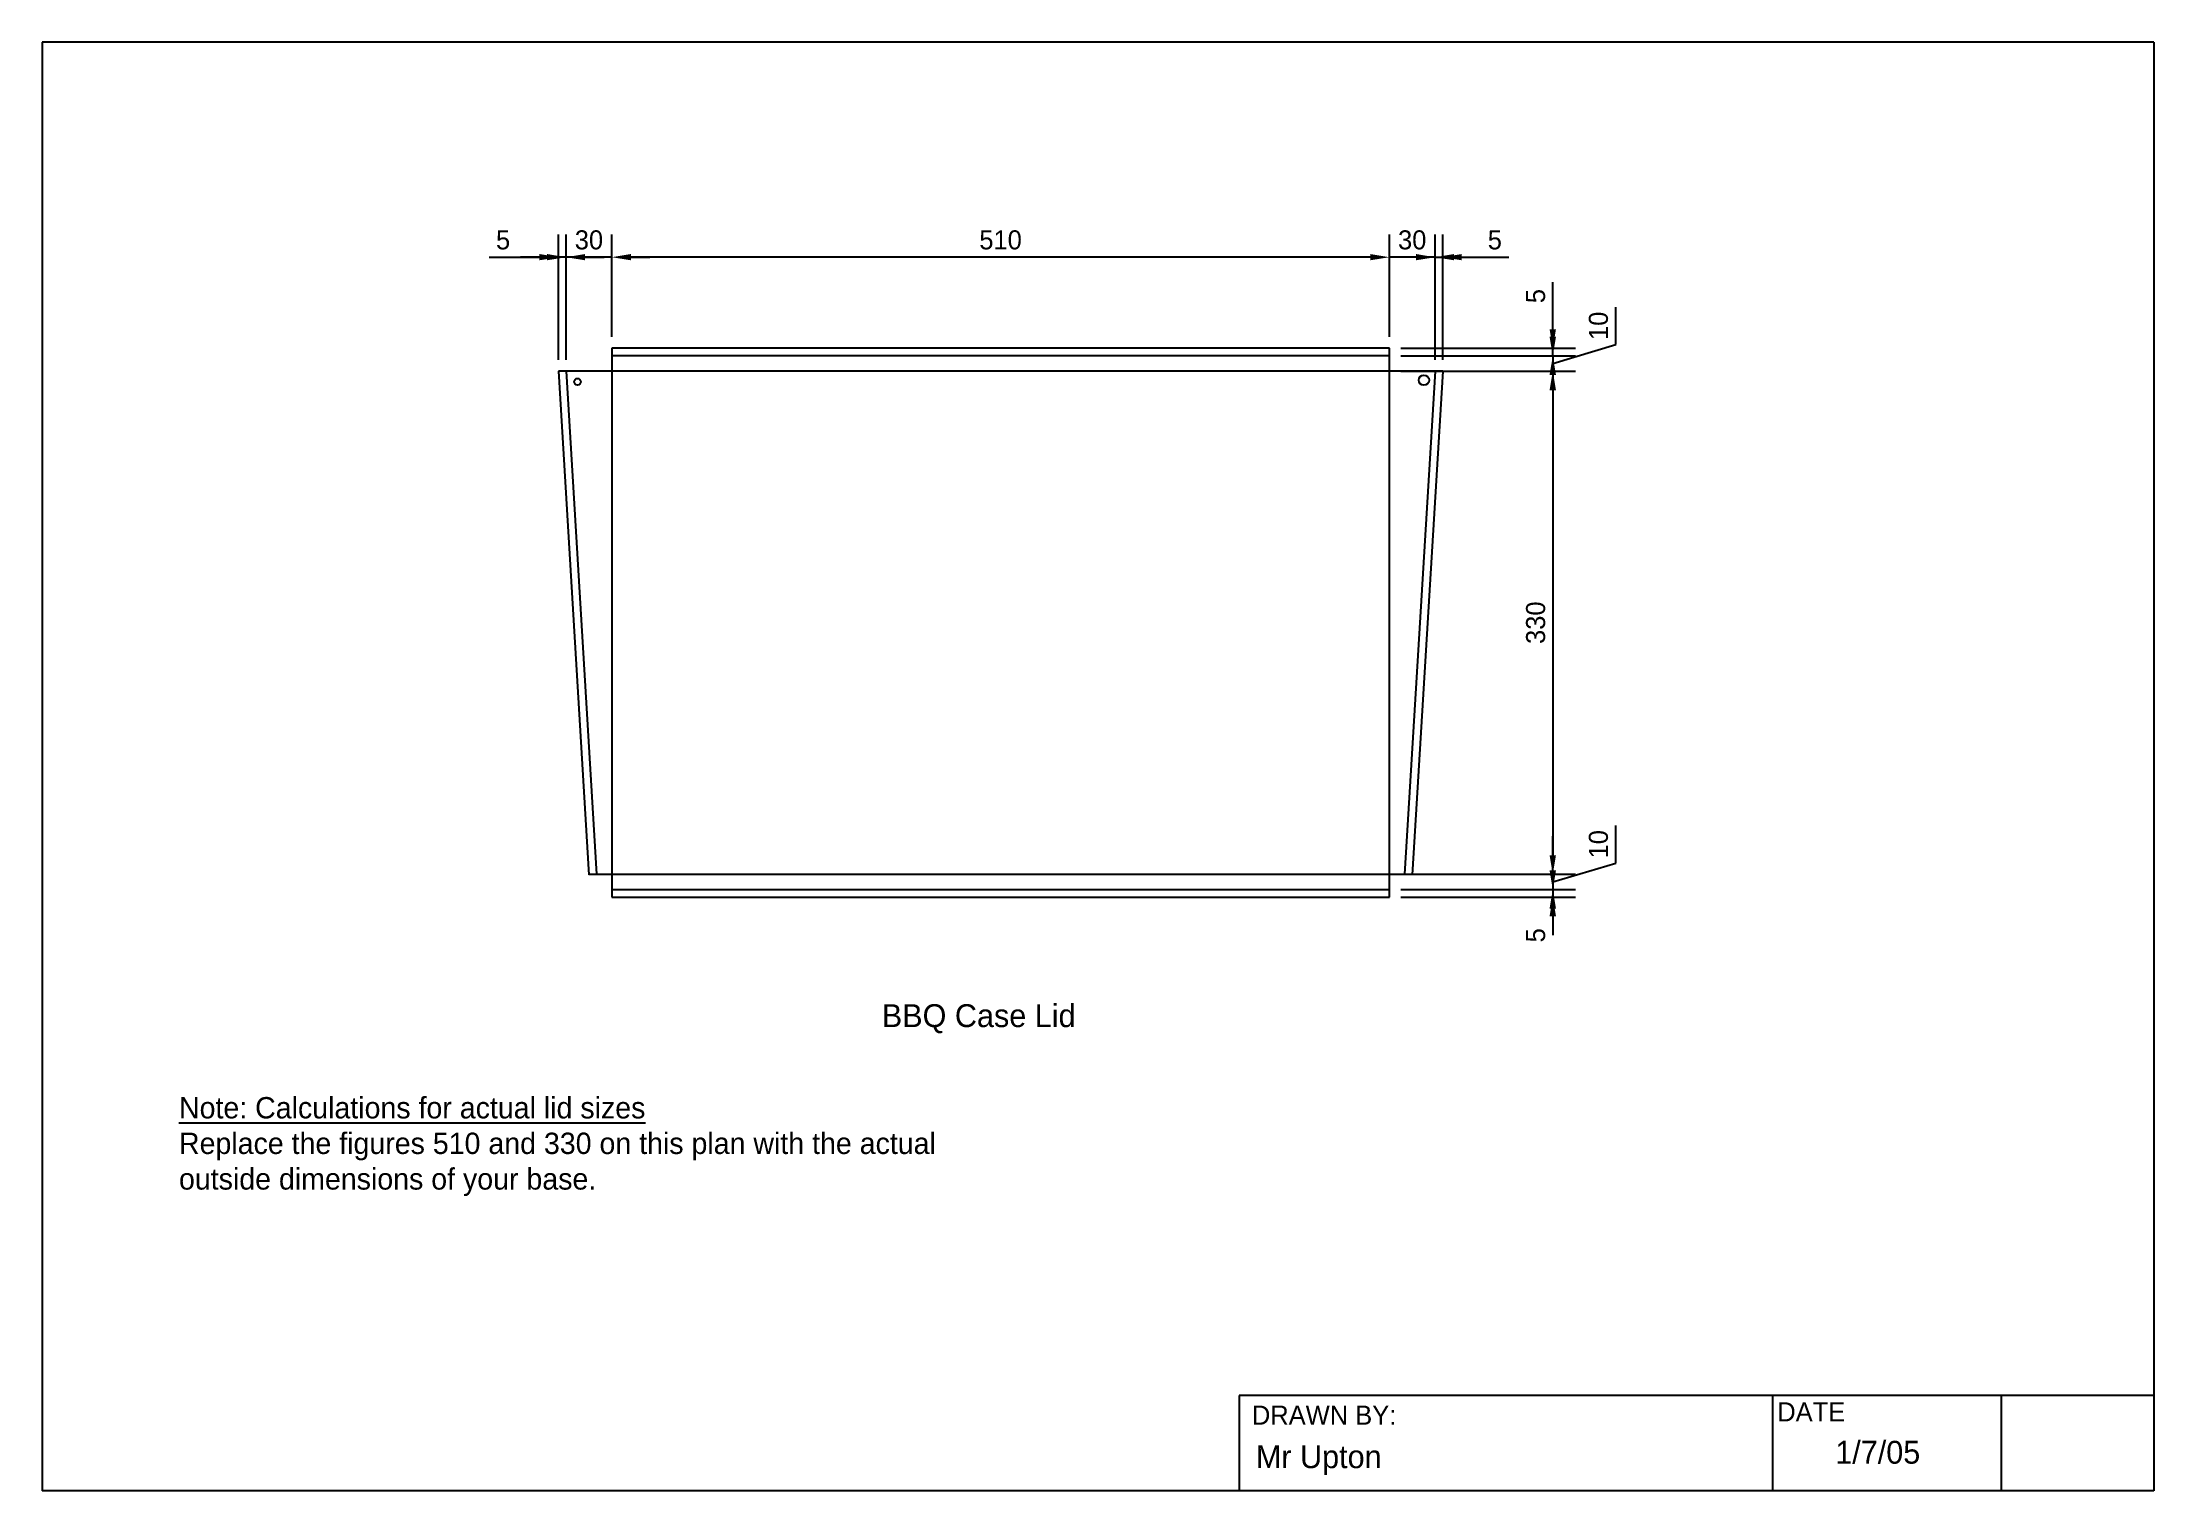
# Model space of a CAD drawing. Header units: millimetres. Extents: x 50 to 1435, y 50 to 1000.
import ezdxf
from ezdxf.enums import TextEntityAlignment as Align

# ---------------------------------------------------------------- set-up
doc = ezdxf.new("R2010")
doc.units = ezdxf.units.MM
doc.header["$LTSCALE"] = 5
for name, color, linetype in [('Border', 5, 'Continuous'), ('dims', 1, 'Continuous'), ('Outline', 3, 'Continuous')]:
    doc.layers.add(name, color=color, linetype=linetype)
doc.dimstyles.new('ISO-25', dxfattribs={"dimscale": 5, "dimtxt": 2.5, "dimasz": 2.5, "dimexe": 3, "dimexo": 1.5, "dimgap": 1, "dimtad": 1, "dimdec": 0, "dimtxsty": 'Standard', "dimcen": 2.5, "dimdle": 2, "dimclrd": 1, "dimclre": 1, "dimclrt": 2, "dimadec": 0, "dimazin": 0, "dimtfac": 1, "dimtdec": 0, "dimtmove": 0, "dimatfit": 3, "dimfxl": 1, "dimarcsym": 0})

# ---------------------------------------------------------------- blocks, each defined once
blk = doc.blocks.new('a41to1')
at = {"layer": 'Border'}
for p, q in [((287, 200), (10, 200)), ((10, 200), (10, 10)), ((287, 200), (287, 10)), ((287, 22.5), (167, 22.5)), ((167, 22.5), (167, 10)), ((237, 22.5), (237, 10)), ((267, 22.5), (267, 10)), ((287, 10), (10, 10))]:
    blk.add_line(p, q, dxfattribs=at)
at = {"layer": 'Border', "color": 1}
for s, p in [('DRAWN BY:', (168.69, 18.67)), ('DATE', (237.61, 19.1))]:
    blk.add_text(s, height=2.5, dxfattribs=at).set_placement(p)
at = {"layer": 'Border', "color": 3}
blk.add_attdef('DRAWN_BY', (169.21, 12.97), '', height=3, dxfattribs=at)
blk.add_attdef('DATE', text='', height=3, dxfattribs=at).set_placement((250.79, 13.55), align=Align.CENTER)
blk = doc.blocks.new('*D3')
at = {"layer": 'Defpoints', "color": 0, "transparency": 16777216}
for p in [(968.6, 859), (963.6, 784.3), (968.6, 784.3)]:
    blk.add_point(p, dxfattribs=at)
at = {"layer": 'Outline', "color": 1, "lineweight": -2, "transparency": 16777216}
for p, q in [((963.6, 791.8), (963.6, 874)), ((968.6, 791.8), (968.6, 874)), ((951.1, 859), (938.6, 859)), ((963.6, 859), (968.6, 859)), ((981.1, 859), (1012, 859))]:
    blk.add_line(p, q, dxfattribs=at)
at = {"layer": 'Outline', "color": 1, "transparency": 16777216}
for points in [[(951.1, 861.1), (951.1, 857), (963.6, 859)], [(981.1, 861.1), (981.1, 857), (968.6, 859)]]:
    blk.add_solid(points, dxfattribs=at)
at = {"layer": 'Outline', "color": 2, "transparency": 16777216, "insert": (1002.8, 870.3), "char_height": 12.5, "attachment_point": 5}
blk.add_mtext('5', dxfattribs=at)
blk = doc.blocks.new('*D4')
at = {"layer": 'Defpoints', "color": 0, "transparency": 16777216}
for p in [(933.6, 859), (933.6, 799.3), (963.6, 784.3)]:
    blk.add_point(p, dxfattribs=at)
at = {"layer": 'Outline', "color": 1, "lineweight": -2, "transparency": 16777216}
for p, q in [((933.6, 806.8), (933.6, 874)), ((963.6, 791.8), (963.6, 874)), ((921.1, 859), (908.6, 859)), ((963.6, 859), (933.6, 859)), ((976.1, 859), (988.6, 859))]:
    blk.add_line(p, q, dxfattribs=at)
at = {"layer": 'Outline', "color": 1, "transparency": 16777216}
for points in [[(921.1, 861.1), (921.1, 857), (933.6, 859)], [(976.1, 861.1), (976.1, 857), (963.6, 859)]]:
    blk.add_solid(points, dxfattribs=at)
at = {"layer": 'Outline', "color": 2, "transparency": 16777216, "insert": (948.6, 870.3), "char_height": 12.5, "attachment_point": 5}
blk.add_mtext('30', dxfattribs=at)
blk = doc.blocks.new('*D5')
at = {"layer": 'Defpoints', "color": 0, "transparency": 16777216}
for p in [(423.6, 859), (423.6, 799.3), (933.6, 799.3)]:
    blk.add_point(p, dxfattribs=at)
at = {"layer": 'Outline', "color": 1, "lineweight": -2, "transparency": 16777216}
for p, q in [((423.6, 806.8), (423.6, 874)), ((933.6, 806.8), (933.6, 874)), ((921.1, 859), (436.1, 859))]:
    blk.add_line(p, q, dxfattribs=at)
at = {"layer": 'Outline', "color": 1, "transparency": 16777216}
for points in [[(436.1, 861.1), (436.1, 857), (423.6, 859)], [(921.1, 861.1), (921.1, 857), (933.6, 859)]]:
    blk.add_solid(points, dxfattribs=at)
at = {"layer": 'Outline', "color": 2, "transparency": 16777216, "insert": (678.6, 870.3), "char_height": 12.5, "attachment_point": 5}
blk.add_mtext('510', dxfattribs=at)
blk = doc.blocks.new('*D6')
at = {"layer": 'Defpoints', "color": 0, "transparency": 16777216}
for p in [(393.6, 859), (423.6, 799.3), (393.6, 784.3)]:
    blk.add_point(p, dxfattribs=at)
at = {"layer": 'Outline', "color": 1, "lineweight": -2, "transparency": 16777216}
for p, q in [((393.6, 791.8), (393.6, 874)), ((423.6, 806.8), (423.6, 874)), ((381.1, 859), (368.6, 859)), ((423.6, 859), (393.6, 859)), ((436.1, 859), (448.6, 859))]:
    blk.add_line(p, q, dxfattribs=at)
at = {"layer": 'Outline', "color": 1, "transparency": 16777216}
for points in [[(381.1, 861.1), (381.1, 857), (393.6, 859)], [(436.1, 861.1), (436.1, 857), (423.6, 859)]]:
    blk.add_solid(points, dxfattribs=at)
at = {"layer": 'Outline', "color": 2, "transparency": 16777216, "insert": (408.6, 870.3), "char_height": 12.5, "attachment_point": 5}
blk.add_mtext('30', dxfattribs=at)
blk = doc.blocks.new('*D7')
at = {"layer": 'Defpoints', "color": 0, "transparency": 16777216}
for p in [(388.6, 859), (388.6, 784.3), (393.6, 784.3)]:
    blk.add_point(p, dxfattribs=at)
at = {"layer": 'Outline', "color": 1, "lineweight": -2, "transparency": 16777216}
for p, q in [((388.6, 791.8), (388.6, 874)), ((393.6, 791.8), (393.6, 874)), ((343.1, 859), (388.6, 859)), ((376.1, 859), (363.6, 859)), ((393.6, 859), (388.6, 859)), ((393.6, 859), (388.6, 859)), ((406.1, 859), (418.6, 859))]:
    blk.add_line(p, q, dxfattribs=at)
at = {"layer": 'Outline', "color": 1, "transparency": 16777216}
for points in [[(376.1, 861.1), (376.1, 857), (388.6, 859)], [(406.1, 861.1), (406.1, 857), (393.6, 859)]]:
    blk.add_solid(points, dxfattribs=at)
at = {"layer": 'Outline', "color": 2, "transparency": 16777216, "insert": (352.3, 870.3), "char_height": 12.5, "attachment_point": 5}
blk.add_mtext('5', dxfattribs=at)
blk = doc.blocks.new('*D8')
at = {"layer": 'Defpoints', "color": 0, "transparency": 16777216}
for p in [(933.6, 799.3), (933.6, 794.3), (1040.8, 794.3)]:
    blk.add_point(p, dxfattribs=at)
at = {"layer": 'Outline', "color": 1, "lineweight": -2, "transparency": 16777216}
for p, q in [((1040.8, 811.8), (1040.8, 842.6)), ((941.1, 799.3), (1055.8, 799.3)), ((941.1, 794.3), (1055.8, 794.3)), ((1040.8, 794.3), (1040.8, 799.3)), ((1040.8, 781.8), (1040.8, 769.3))]:
    blk.add_line(p, q, dxfattribs=at)
at = {"layer": 'Outline', "color": 1, "transparency": 16777216}
for points in [[(1038.7, 811.8), (1042.9, 811.8), (1040.8, 799.3)], [(1038.7, 781.8), (1042.9, 781.8), (1040.8, 794.3)]]:
    blk.add_solid(points, dxfattribs=at)
at = {"layer": 'Outline', "color": 2, "transparency": 16777216, "insert": (1029.6, 833.5), "char_height": 12.5, "attachment_point": 5, "rotation": 90}
blk.add_mtext('5', dxfattribs=at)
blk = doc.blocks.new('*D9')
at = {"layer": 'Defpoints', "color": 0, "transparency": 16777216}
for p in [(933.6, 794.3), (933.6, 784.3), (1040.8, 784.3)]:
    blk.add_point(p, dxfattribs=at)
at = {"layer": 'Outline', "color": 1, "lineweight": -2, "transparency": 16777216}
for p, q in [((1040.8, 806.8), (1040.8, 819.3)), ((1082.1, 801.7), (1082.1, 826.2)), ((941.1, 794.3), (1055.8, 794.3)), ((1040.8, 789.3), (1082.1, 801.7)), ((1040.8, 794.3), (1040.8, 784.3)), ((1040.8, 794.3), (1040.8, 784.3)), ((941.1, 784.3), (1055.8, 784.3)), ((1040.8, 771.8), (1040.8, 759.3))]:
    blk.add_line(p, q, dxfattribs=at)
at = {"layer": 'Outline', "color": 1, "transparency": 16777216}
for points in [[(1038.7, 806.8), (1042.9, 806.8), (1040.8, 794.3)], [(1038.7, 771.8), (1042.9, 771.8), (1040.8, 784.3)]]:
    blk.add_solid(points, dxfattribs=at)
at = {"layer": 'Outline', "color": 2, "transparency": 16777216, "insert": (1070.8, 814), "char_height": 12.5, "attachment_point": 5, "rotation": 90}
blk.add_mtext('10', dxfattribs=at)
blk = doc.blocks.new('*D10')
at = {"layer": 'Defpoints', "color": 0, "transparency": 16777216}
for p in [(933.6, 784.3), (933.6, 454.3), (1040.8, 454.3)]:
    blk.add_point(p, dxfattribs=at)
at = {"layer": 'Outline', "color": 1, "lineweight": -2, "transparency": 16777216}
for p, q in [((941.1, 784.3), (1055.8, 784.3)), ((1040.8, 771.8), (1040.8, 466.8)), ((941.1, 454.3), (1055.8, 454.3))]:
    blk.add_line(p, q, dxfattribs=at)
at = {"layer": 'Outline', "color": 1, "transparency": 16777216}
for points in [[(1038.7, 771.8), (1042.9, 771.8), (1040.8, 784.3)], [(1038.7, 466.8), (1042.9, 466.8), (1040.8, 454.3)]]:
    blk.add_solid(points, dxfattribs=at)
at = {"layer": 'Outline', "color": 2, "transparency": 16777216, "insert": (1029.6, 619.3), "char_height": 12.5, "attachment_point": 5, "rotation": 90}
blk.add_mtext('330', dxfattribs=at)
blk = doc.blocks.new('*D11')
at = {"layer": 'Defpoints', "color": 0, "transparency": 16777216}
for p in [(933.6, 454.3), (933.6, 444.3), (1040.8, 444.3)]:
    blk.add_point(p, dxfattribs=at)
at = {"layer": 'Outline', "color": 1, "lineweight": -2, "transparency": 16777216}
for p, q in [((1082.1, 461.7), (1082.1, 486.2)), ((1040.8, 466.8), (1040.8, 479.3)), ((1040.8, 449.3), (1082.1, 461.7)), ((941.1, 454.3), (1055.8, 454.3)), ((941.1, 444.3), (1055.8, 444.3)), ((1040.8, 454.3), (1040.8, 444.3)), ((1040.8, 454.3), (1040.8, 444.3)), ((1040.8, 431.8), (1040.8, 419.3))]:
    blk.add_line(p, q, dxfattribs=at)
at = {"layer": 'Outline', "color": 1, "transparency": 16777216}
for points in [[(1038.7, 466.8), (1042.9, 466.8), (1040.8, 454.3)], [(1038.7, 431.8), (1042.9, 431.8), (1040.8, 444.3)]]:
    blk.add_solid(points, dxfattribs=at)
at = {"layer": 'Outline', "color": 2, "transparency": 16777216, "insert": (1070.8, 474), "char_height": 12.5, "attachment_point": 5, "rotation": 90}
blk.add_mtext('10', dxfattribs=at)
blk = doc.blocks.new('*D12')
at = {"layer": 'Defpoints', "color": 0, "transparency": 16777216}
for p in [(933.6, 444.3), (933.6, 439.3), (1040.8, 439.3)]:
    blk.add_point(p, dxfattribs=at)
at = {"layer": 'Outline', "color": 1, "lineweight": -2, "transparency": 16777216}
for p, q in [((1040.8, 456.8), (1040.8, 469.3)), ((941.1, 444.3), (1055.8, 444.3)), ((1040.8, 444.3), (1040.8, 439.3)), ((941.1, 439.3), (1055.8, 439.3)), ((1040.8, 426.8), (1040.8, 414.3))]:
    blk.add_line(p, q, dxfattribs=at)
at = {"layer": 'Outline', "color": 1, "transparency": 16777216}
for points in [[(1038.7, 456.8), (1042.9, 456.8), (1040.8, 444.3)], [(1038.7, 426.8), (1042.9, 426.8), (1040.8, 439.3)]]:
    blk.add_solid(points, dxfattribs=at)
at = {"layer": 'Outline', "color": 2, "transparency": 16777216, "insert": (1029.6, 414.3), "char_height": 12.5, "attachment_point": 5, "rotation": 90}
blk.add_mtext('5', dxfattribs=at)

msp = doc.modelspace()

# ---------------------------------------------------------------- linework, layer by layer
at = {"layer": 'Outline'}
for p, q in [((423.6, 799.3), (423.6, 439.3)), ((933.6, 799.3), (423.6, 799.3)), ((933.6, 794.3), (423.6, 794.3)), ((933.6, 439.3), (933.6, 799.3)), ((968.6, 784.3), (388.6, 784.3)), ((388.6, 784.3), (408.6, 454)), ((393.6, 784.3), (413.6, 454.3)), ((963.6, 784.3), (943.6, 454.3)), ((968.6, 784.3), (948.6, 454)), ((408.6, 454.3), (948.6, 454.3)), ((423.6, 444.3), (933.6, 444.3)), ((423.6, 439.3), (933.6, 439.3))]:
    msp.add_line(p, q, dxfattribs=at)
for centre, radius in [((401.1, 777.3), 2.24), ((956.3, 778.4), 3.36)]:
    msp.add_circle(centre, radius, dxfattribs=at)

# ---------------------------------------------------------------- block references
at = {"xscale": 5, "yscale": 5, "zscale": 5}
msp.add_blockref('a41to1', (0, 0), dxfattribs=at).add_auto_attribs({'DRAWN_BY': 'Mr Upton', 'DATE': '1/7/05'})

# ---------------------------------------------------------------- texts
at = {"layer": 'dims', "attachment_point": 1}
for s, insert, char_height, width in [('BBQ Case Lid', (600.7, 369.1), 15, 312), ('{\\LNote: Calculations for actual lid sizes\\P}Replace the figures 510 and 330 on this plan with the actual outside dimensions of your base.', (139.7, 308.2), 14, 504)]:
    msp.add_mtext(s, dxfattribs=dict(at, insert=insert, char_height=char_height, width=width))

# ---------------------------------------------------------------- dimensions: what is measured, and where the dimension line sits
at = {"layer": 'Outline'}
dim = msp.add_linear_dim(base=(388.6, 859), p1=(393.6, 784.3), p2=(388.6, 784.3), dimstyle='ISO-25', override={"dimtmove": 1}, dxfattribs=at)
dim.commit()
dim.dimension.update_dxf_attribs({"geometry": '*D7', "text_midpoint": (352.3, 862.4), "dimtype": 160})
for base, p1, p2, picture, middle in [((393.6, 859), (423.6, 799.3), (393.6, 784.3), '*D6', (408.6, 870.3)), ((423.6, 859), (933.6, 799.3), (423.6, 799.3), '*D5', (678.6, 870.3)), ((933.6, 859), (963.6, 784.3), (933.6, 799.3), '*D4', (948.6, 870.3))]:
    dim = msp.add_linear_dim(base=base, p1=p1, p2=p2, dimstyle='ISO-25', override={"dimtmove": 1}, dxfattribs=at)
    dim.commit()
    dim.dimension.update_dxf_attribs({"geometry": picture, "text_midpoint": middle})
dim = msp.add_linear_dim(base=(968.6, 859), p1=(963.6, 784.3), p2=(968.6, 784.3), dimstyle='ISO-25', dxfattribs=at)
dim.commit()
dim.dimension.update_dxf_attribs({"geometry": '*D3', "text_midpoint": (1002.8, 870.3)})
dim = msp.add_linear_dim(base=(1040.8, 794.3), p1=(933.6, 799.3), p2=(933.6, 794.3), angle=90, dimstyle='ISO-25', dxfattribs=at)
dim.commit()
dim.dimension.update_dxf_attribs({"geometry": '*D8', "text_midpoint": (1040.8, 833.5), "dimtype": 160})
for base, p1, p2, picture, middle in [((1040.8, 784.3), (933.6, 794.3), (933.6, 784.3), '*D9', (1070.8, 806.7)), ((1040.8, 454.3), (933.6, 784.3), (933.6, 454.3), '*D10', (1029.6, 619.3)), ((1040.8, 444.3), (933.6, 454.3), (933.6, 444.3), '*D11', (1070.8, 466.7))]:
    dim = msp.add_linear_dim(base=base, p1=p1, p2=p2, angle=90, dimstyle='ISO-25', override={"dimtmove": 1}, dxfattribs=at)
    dim.commit()
    dim.dimension.update_dxf_attribs({"geometry": picture, "text_midpoint": middle})
dim = msp.add_linear_dim(base=(1040.8, 439.3), p1=(933.6, 444.3), p2=(933.6, 439.3), angle=90, dimstyle='ISO-25', override={"dimtmove": 1}, dxfattribs=at)
dim.commit()
dim.dimension.update_dxf_attribs({"geometry": '*D12', "text_midpoint": (1040.8, 414.3), "dimtype": 160})

doc.saveas('drawing.dxf')
